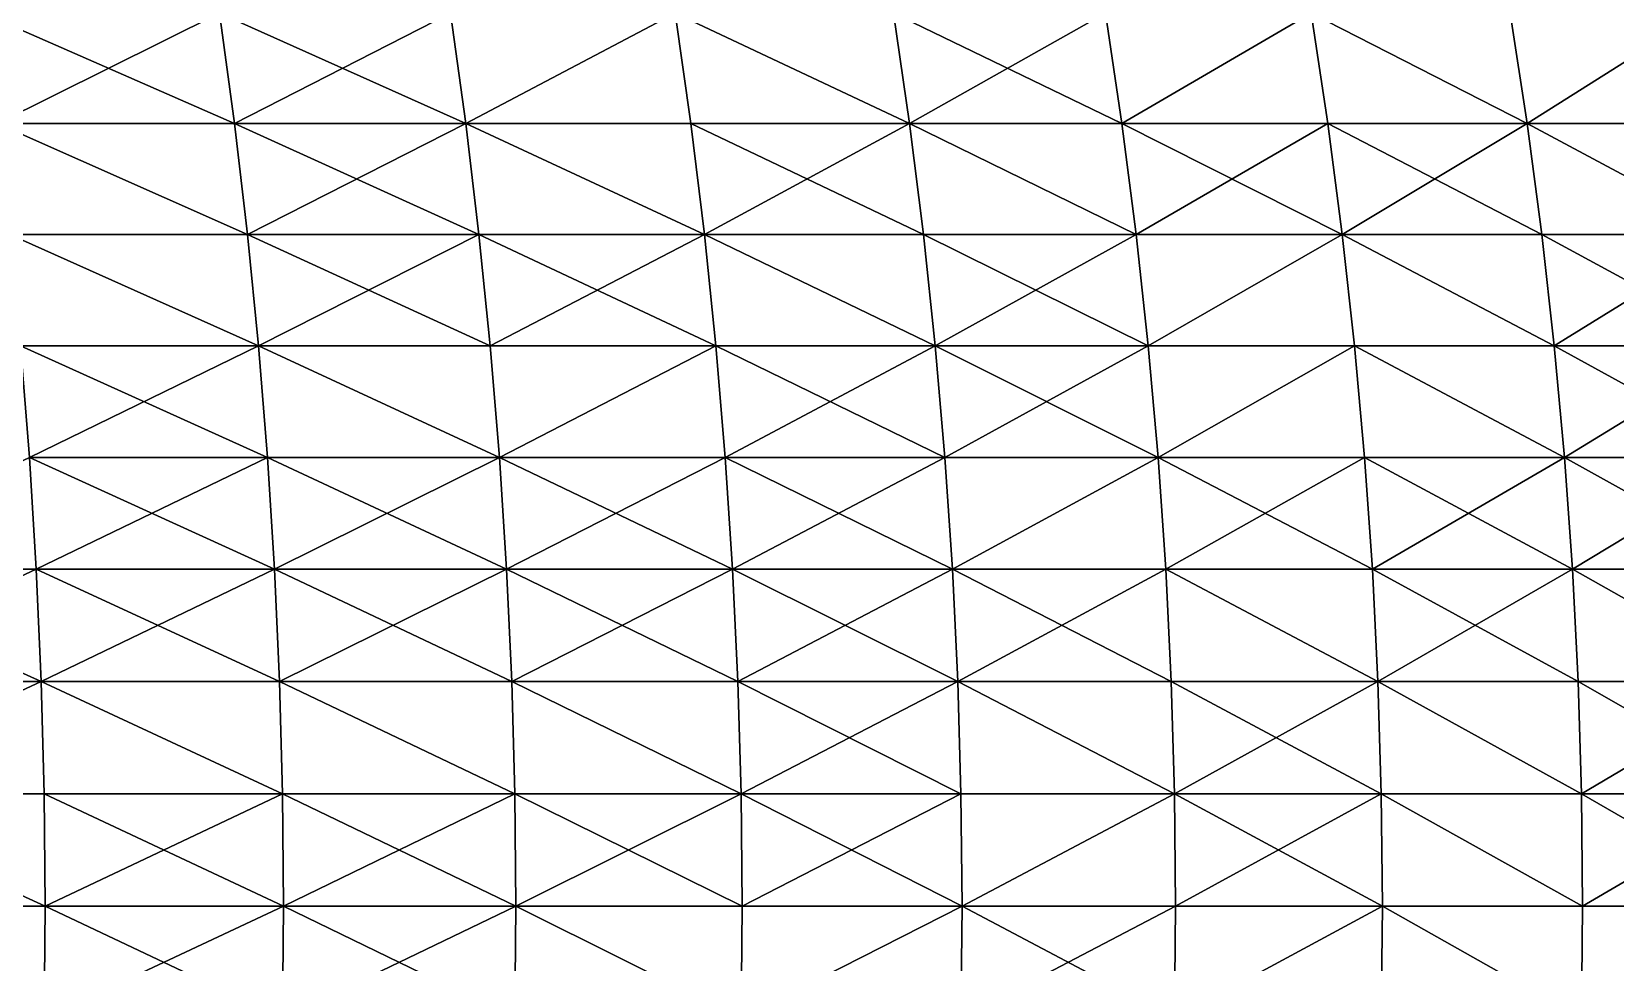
# Model space of a CAD drawing. Header units: millimetres. Extents: x -3250 to 6200, y -3250 to 3250.
# Drawn here: x 5473.4 to 5754.5, y -10 to 155.2 of the extents above; entities that cross this region are included whole.
import ezdxf

# ---------------------------------------------------------------- set-up
doc = ezdxf.new("R2010")
doc.units = ezdxf.units.MM
doc.header["$MEASUREMENT"] = 0
doc.layers.add('MESH_3D', color=2, linetype='CONTINUOUS')

msp = doc.modelspace()

# ---------------------------------------------------------------- linework, layer by layer
at = {"layer": 'MESH_3D'}
for points in [[(5464.69, 158.52, 1093.27), (5509.38, 138.92, 1132.72), (5467.28, 138.92, 1090.62)], [(5464.69, 158.52, 1093.27), (5506.73, 158.52, 1135.31), (5509.38, 138.92, 1132.72)], [(5506.73, 158.52, 25564.69), (5464.69, 158.52, 25606.73), (5467.28, 138.92, 25609.38)], [(5506.73, 158.52, 25564.69), (5467.28, 138.92, 25609.38), (5509.38, 138.92, 25567.28)], [(5506.73, 158.52, 1135.31), (5550.42, 138.92, 1175.85), (5509.38, 138.92, 1132.72)], [(5506.73, 158.52, 1135.31), (5547.7, 158.52, 1178.37), (5550.42, 138.92, 1175.85)], [(5547.7, 158.52, 25521.63), (5506.73, 158.52, 25564.69), (5509.38, 138.92, 25567.28)], [(5547.7, 158.52, 25521.63), (5509.38, 138.92, 25567.28), (5550.42, 138.92, 25524.15)], [(5547.7, 158.52, 1178.37), (5587.58, 158.52, 1222.45), (5550.42, 138.92, 1175.85)], [(5587.58, 158.52, 25477.55), (5547.7, 158.52, 25521.63), (5550.42, 138.92, 25524.15)], [(5550.42, 138.92, 1175.85), (5587.58, 158.52, 1222.45), (5590.36, 138.92, 1220)], [(5587.58, 158.52, 25477.55), (5550.42, 138.92, 25524.15), (5590.36, 138.92, 25480)], [(5587.58, 158.52, 1222.45), (5626.36, 158.52, 1267.51), (5629.2, 138.92, 1265.12)], [(5587.58, 158.52, 1222.45), (5629.2, 138.92, 1265.12), (5590.36, 138.92, 1220)], [(5629.2, 138.92, 25434.88), (5587.58, 158.52, 25477.55), (5590.36, 138.92, 25480)], [(5626.36, 158.52, 25432.49), (5587.58, 158.52, 25477.55), (5629.2, 138.92, 25434.88)], [(5626.36, 158.52, 1267.51), (5663.99, 158.52, 1313.51), (5666.89, 138.92, 1311.2)], [(5626.36, 158.52, 1267.51), (5666.89, 138.92, 1311.2), (5629.2, 138.92, 1265.12)], [(5663.99, 158.52, 25386.49), (5626.36, 158.52, 25432.49), (5629.2, 138.92, 25434.88)], [(5663.99, 158.52, 25386.49), (5629.2, 138.92, 25434.88), (5666.89, 138.92, 25388.8)], [(5663.99, 158.52, 1313.51), (5700.47, 158.52, 1360.45), (5666.89, 138.92, 1311.2)], [(5700.47, 158.52, 25339.55), (5663.99, 158.52, 25386.49), (5666.89, 138.92, 25388.8)], [(5666.89, 138.92, 1311.2), (5700.47, 158.52, 1360.45), (5703.43, 138.92, 1358.21)], [(5700.47, 158.52, 25339.55), (5666.89, 138.92, 25388.8), (5703.43, 138.92, 25341.79)], [(5700.47, 158.52, 1360.45), (5738.78, 138.92, 1406.11), (5703.43, 138.92, 1358.21)], [(5700.47, 158.52, 1360.45), (5735.77, 158.52, 1408.27), (5738.78, 138.92, 1406.11)], [(5738.78, 138.92, 25293.89), (5700.47, 158.52, 25339.55), (5703.43, 138.92, 25341.79)], [(5735.77, 158.52, 25291.73), (5700.47, 158.52, 25339.55), (5738.78, 138.92, 25293.89)], [(5735.77, 158.52, 1408.27), (5769.87, 158.52, 1456.97), (5738.78, 138.92, 1406.11)], [(5769.87, 158.52, 25243.03), (5735.77, 158.52, 25291.73), (5738.78, 138.92, 25293.89)], [(5738.78, 138.92, 1406.11), (5769.87, 158.52, 1456.97), (5772.93, 138.92, 1454.88)], [(5769.87, 158.52, 25243.03), (5738.78, 138.92, 25293.89), (5772.93, 138.92, 25245.12)], [(5467.28, 138.92, 1090.62), (5511.68, 119.23, 1130.47), (5469.53, 119.23, 1088.32)], [(5467.28, 138.92, 1090.62), (5509.38, 138.92, 1132.72), (5511.68, 119.23, 1130.47)], [(5511.68, 119.23, 25569.53), (5467.28, 138.92, 25609.38), (5469.53, 119.23, 25611.68)], [(5509.38, 138.92, 25567.28), (5467.28, 138.92, 25609.38), (5511.68, 119.23, 25569.53)], [(5509.38, 138.92, 1132.72), (5552.77, 119.23, 1173.66), (5511.68, 119.23, 1130.47)], [(5509.38, 138.92, 1132.72), (5550.42, 138.92, 1175.85), (5552.77, 119.23, 1173.66)], [(5550.42, 138.92, 25524.15), (5509.38, 138.92, 25567.28), (5511.68, 119.23, 25569.53)], [(5550.42, 138.92, 25524.15), (5511.68, 119.23, 25569.53), (5552.77, 119.23, 25526.34)], [(5550.42, 138.92, 1175.85), (5590.36, 138.92, 1220), (5592.78, 119.23, 1217.87)], [(5550.42, 138.92, 1175.85), (5592.78, 119.23, 1217.87), (5552.77, 119.23, 1173.66)], [(5592.78, 119.23, 25482.13), (5550.42, 138.92, 25524.15), (5552.77, 119.23, 25526.34)], [(5590.36, 138.92, 25480), (5550.42, 138.92, 25524.15), (5592.78, 119.23, 25482.13)], [(5590.36, 138.92, 1220), (5629.2, 138.92, 1265.12), (5631.66, 119.23, 1263.05)], [(5590.36, 138.92, 1220), (5631.66, 119.23, 1263.05), (5592.78, 119.23, 1217.87)], [(5629.2, 138.92, 25434.88), (5590.36, 138.92, 25480), (5592.78, 119.23, 25482.13)], [(5629.2, 138.92, 25434.88), (5592.78, 119.23, 25482.13), (5631.66, 119.23, 25436.95)], [(5629.2, 138.92, 1265.12), (5669.41, 119.23, 1309.2), (5631.66, 119.23, 1263.05)], [(5629.2, 138.92, 1265.12), (5666.89, 138.92, 1311.2), (5669.41, 119.23, 1309.2)], [(5669.41, 119.23, 25390.8), (5629.2, 138.92, 25434.88), (5631.66, 119.23, 25436.95)], [(5666.89, 138.92, 25388.8), (5629.2, 138.92, 25434.88), (5669.41, 119.23, 25390.8)], [(5666.89, 138.92, 1311.2), (5706, 119.23, 1356.26), (5669.41, 119.23, 1309.2)], [(5666.89, 138.92, 1311.2), (5703.43, 138.92, 1358.21), (5706, 119.23, 1356.26)], [(5703.43, 138.92, 25341.79), (5666.89, 138.92, 25388.8), (5669.41, 119.23, 25390.8)], [(5703.43, 138.92, 25341.79), (5669.41, 119.23, 25390.8), (5706, 119.23, 25343.74)], [(5703.43, 138.92, 1358.21), (5738.78, 138.92, 1406.11), (5741.4, 119.23, 1404.23)], [(5703.43, 138.92, 1358.21), (5741.4, 119.23, 1404.23), (5706, 119.23, 1356.26)], [(5738.78, 138.92, 25293.89), (5703.43, 138.92, 25341.79), (5706, 119.23, 25343.74)], [(5738.78, 138.92, 25293.89), (5706, 119.23, 25343.74), (5741.4, 119.23, 25295.77)], [(5738.78, 138.92, 1406.11), (5775.59, 119.23, 1453.07), (5741.4, 119.23, 1404.23)], [(5738.78, 138.92, 1406.11), (5772.93, 138.92, 1454.88), (5775.59, 119.23, 1453.07)], [(5775.59, 119.23, 25246.93), (5738.78, 138.92, 25293.89), (5741.4, 119.23, 25295.77)], [(5772.93, 138.92, 25245.12), (5738.78, 138.92, 25293.89), (5775.59, 119.23, 25246.93)], [(5469.53, 119.23, 1088.32), (5511.68, 119.23, 1130.47), (5513.64, 99.47, 1128.57)], [(5469.53, 119.23, 1088.32), (5513.64, 99.47, 1128.57), (5471.43, 99.47, 1086.36)], [(5513.64, 99.47, 25571.43), (5469.53, 119.23, 25611.68), (5471.43, 99.47, 25613.64)], [(5511.68, 119.23, 25569.53), (5469.53, 119.23, 25611.68), (5513.64, 99.47, 25571.43)], [(5511.68, 119.23, 1130.47), (5554.77, 99.47, 1171.81), (5513.64, 99.47, 1128.57)], [(5511.68, 119.23, 1130.47), (5552.77, 119.23, 1173.66), (5554.77, 99.47, 1171.81)], [(5552.77, 119.23, 25526.34), (5511.68, 119.23, 25569.53), (5513.64, 99.47, 25571.43)], [(5552.77, 119.23, 25526.34), (5513.64, 99.47, 25571.43), (5554.77, 99.47, 25528.19)], [(5552.77, 119.23, 1173.66), (5592.78, 119.23, 1217.87), (5594.82, 99.47, 1216.06)], [(5552.77, 119.23, 1173.66), (5594.82, 99.47, 1216.06), (5554.77, 99.47, 1171.81)], [(5592.78, 119.23, 25482.13), (5552.77, 119.23, 25526.34), (5554.77, 99.47, 25528.19)], [(5592.78, 119.23, 25482.13), (5554.77, 99.47, 25528.19), (5594.82, 99.47, 25483.94)], [(5592.78, 119.23, 1217.87), (5631.66, 119.23, 1263.05), (5633.75, 99.47, 1261.3)], [(5592.78, 119.23, 1217.87), (5633.75, 99.47, 1261.3), (5594.82, 99.47, 1216.06)], [(5633.75, 99.47, 25438.7), (5592.78, 119.23, 25482.13), (5594.82, 99.47, 25483.94)], [(5631.66, 119.23, 25436.95), (5592.78, 119.23, 25482.13), (5633.75, 99.47, 25438.7)], [(5631.66, 119.23, 1263.05), (5671.54, 99.47, 1307.5), (5633.75, 99.47, 1261.3)], [(5631.66, 119.23, 1263.05), (5669.41, 119.23, 1309.2), (5671.54, 99.47, 1307.5)], [(5669.41, 119.23, 25390.8), (5631.66, 119.23, 25436.95), (5633.75, 99.47, 25438.7)], [(5669.41, 119.23, 25390.8), (5633.75, 99.47, 25438.7), (5671.54, 99.47, 25392.5)], [(5669.41, 119.23, 1309.2), (5706, 119.23, 1356.26), (5671.54, 99.47, 1307.5)], [(5706, 119.23, 25343.74), (5669.41, 119.23, 25390.8), (5671.54, 99.47, 25392.5)], [(5671.54, 99.47, 1307.5), (5706, 119.23, 1356.26), (5708.17, 99.47, 1354.62)], [(5706, 119.23, 25343.74), (5671.54, 99.47, 25392.5), (5708.17, 99.47, 25345.38)], [(5706, 119.23, 1356.26), (5741.4, 119.23, 1404.23), (5743.61, 99.47, 1402.64)], [(5706, 119.23, 1356.26), (5743.61, 99.47, 1402.64), (5708.17, 99.47, 1354.62)], [(5743.61, 99.47, 25297.36), (5706, 119.23, 25343.74), (5708.17, 99.47, 25345.38)], [(5741.4, 119.23, 25295.77), (5706, 119.23, 25343.74), (5743.61, 99.47, 25297.36)], [(5741.4, 119.23, 1404.23), (5777.84, 99.47, 1451.53), (5743.61, 99.47, 1402.64)], [(5741.4, 119.23, 1404.23), (5775.59, 119.23, 1453.07), (5777.84, 99.47, 1451.53)], [(5775.59, 119.23, 25246.93), (5741.4, 119.23, 25295.77), (5743.61, 99.47, 25297.36)], [(5775.59, 119.23, 25246.93), (5743.61, 99.47, 25297.36), (5777.84, 99.47, 25248.47)], [(5471.43, 99.47, 1086.36), (5513.64, 99.47, 1128.57), (5515.23, 79.65, 1127.01)], [(5471.43, 99.47, 1086.36), (5515.23, 79.65, 1127.01), (5472.99, 79.65, 1084.77)], [(5513.64, 99.47, 25571.43), (5471.43, 99.47, 25613.64), (5472.99, 79.65, 25615.23)], [(5513.64, 99.47, 25571.43), (5472.99, 79.65, 25615.23), (5515.23, 79.65, 25572.99)], [(5513.64, 99.47, 1128.57), (5556.41, 79.65, 1170.29), (5515.23, 79.65, 1127.01)], [(5513.64, 99.47, 1128.57), (5554.77, 99.47, 1171.81), (5556.41, 79.65, 1170.29)], [(5556.41, 79.65, 25529.71), (5513.64, 99.47, 25571.43), (5515.23, 79.65, 25572.99)], [(5554.77, 99.47, 25528.19), (5513.64, 99.47, 25571.43), (5556.41, 79.65, 25529.71)], [(5554.77, 99.47, 1171.81), (5594.82, 99.47, 1216.06), (5556.41, 79.65, 1170.29)], [(5594.82, 99.47, 25483.94), (5554.77, 99.47, 25528.19), (5556.41, 79.65, 25529.71)], [(5556.41, 79.65, 1170.29), (5594.82, 99.47, 1216.06), (5596.49, 79.65, 1214.58)], [(5594.82, 99.47, 25483.94), (5556.41, 79.65, 25529.71), (5596.49, 79.65, 25485.42)], [(5594.82, 99.47, 1216.06), (5635.46, 79.65, 1259.87), (5596.49, 79.65, 1214.58)], [(5594.82, 99.47, 1216.06), (5633.75, 99.47, 1261.3), (5635.46, 79.65, 1259.87)], [(5633.75, 99.47, 25438.7), (5594.82, 99.47, 25483.94), (5596.49, 79.65, 25485.42)], [(5633.75, 99.47, 25438.7), (5596.49, 79.65, 25485.42), (5635.46, 79.65, 25440.13)], [(5633.75, 99.47, 1261.3), (5671.54, 99.47, 1307.5), (5673.29, 79.65, 1306.1)], [(5633.75, 99.47, 1261.3), (5673.29, 79.65, 1306.1), (5635.46, 79.65, 1259.87)], [(5671.54, 99.47, 25392.5), (5633.75, 99.47, 25438.7), (5635.46, 79.65, 25440.13)], [(5671.54, 99.47, 25392.5), (5635.46, 79.65, 25440.13), (5673.29, 79.65, 25393.9)], [(5671.54, 99.47, 1307.5), (5708.17, 99.47, 1354.62), (5673.29, 79.65, 1306.1)], [(5708.17, 99.47, 25345.38), (5671.54, 99.47, 25392.5), (5673.29, 79.65, 25393.9)], [(5673.29, 79.65, 1306.1), (5708.17, 99.47, 1354.62), (5709.95, 79.65, 1353.27)], [(5708.17, 99.47, 25345.38), (5673.29, 79.65, 25393.9), (5709.95, 79.65, 25346.73)], [(5708.17, 99.47, 1354.62), (5745.42, 79.65, 1401.34), (5709.95, 79.65, 1353.27)], [(5708.17, 99.47, 1354.62), (5743.61, 99.47, 1402.64), (5745.42, 79.65, 1401.34)], [(5745.42, 79.65, 25298.66), (5708.17, 99.47, 25345.38), (5709.95, 79.65, 25346.73)], [(5743.61, 99.47, 25297.36), (5708.17, 99.47, 25345.38), (5745.42, 79.65, 25298.66)], [(5743.61, 99.47, 1402.64), (5779.69, 79.65, 1450.27), (5745.42, 79.65, 1401.34)], [(5743.61, 99.47, 1402.64), (5777.84, 99.47, 1451.53), (5779.69, 79.65, 1450.27)], [(5777.84, 99.47, 25248.47), (5743.61, 99.47, 25297.36), (5745.42, 79.65, 25298.66)], [(5777.84, 99.47, 25248.47), (5745.42, 79.65, 25298.66), (5779.69, 79.65, 25249.73)], [(5430.89, 59.78, 1042.32), (5472.99, 79.65, 1084.77), (5474.21, 59.78, 1083.52)], [(5472.99, 79.65, 25615.23), (5430.89, 59.78, 25657.68), (5474.21, 59.78, 25616.48)], [(5472.99, 79.65, 1084.77), (5516.48, 59.78, 1125.79), (5474.21, 59.78, 1083.52)], [(5472.99, 79.65, 1084.77), (5515.23, 79.65, 1127.01), (5516.48, 59.78, 1125.79)], [(5515.23, 79.65, 25572.99), (5472.99, 79.65, 25615.23), (5474.21, 59.78, 25616.48)], [(5515.23, 79.65, 25572.99), (5474.21, 59.78, 25616.48), (5516.48, 59.78, 25574.21)], [(5515.23, 79.65, 1127.01), (5557.68, 59.78, 1169.11), (5516.48, 59.78, 1125.79)], [(5515.23, 79.65, 1127.01), (5556.41, 79.65, 1170.29), (5557.68, 59.78, 1169.11)], [(5556.41, 79.65, 25529.71), (5515.23, 79.65, 25572.99), (5516.48, 59.78, 25574.21)], [(5556.41, 79.65, 25529.71), (5516.48, 59.78, 25574.21), (5557.68, 59.78, 25530.89)], [(5556.41, 79.65, 1170.29), (5596.49, 79.65, 1214.58), (5557.68, 59.78, 1169.11)], [(5597.8, 59.78, 25486.57), (5556.41, 79.65, 25529.71), (5557.68, 59.78, 25530.89)], [(5596.49, 79.65, 25485.42), (5556.41, 79.65, 25529.71), (5597.8, 59.78, 25486.57)], [(5557.68, 59.78, 1169.11), (5596.49, 79.65, 1214.58), (5597.8, 59.78, 1213.43)], [(5596.49, 79.65, 1214.58), (5635.46, 79.65, 1259.87), (5636.79, 59.78, 1258.75)], [(5596.49, 79.65, 1214.58), (5636.79, 59.78, 1258.75), (5597.8, 59.78, 1213.43)], [(5635.46, 79.65, 25440.13), (5596.49, 79.65, 25485.42), (5597.8, 59.78, 25486.57)], [(5635.46, 79.65, 25440.13), (5597.8, 59.78, 25486.57), (5636.79, 59.78, 25441.25)], [(5635.46, 79.65, 1259.87), (5673.29, 79.65, 1306.1), (5636.79, 59.78, 1258.75)], [(5673.29, 79.65, 25393.9), (5635.46, 79.65, 25440.13), (5636.79, 59.78, 25441.25)], [(5636.79, 59.78, 1258.75), (5673.29, 79.65, 1306.1), (5674.65, 59.78, 1305.02)], [(5673.29, 79.65, 25393.9), (5636.79, 59.78, 25441.25), (5674.65, 59.78, 25394.98)], [(5673.29, 79.65, 1306.1), (5711.33, 59.78, 1352.22), (5674.65, 59.78, 1305.02)], [(5673.29, 79.65, 1306.1), (5709.95, 79.65, 1353.27), (5711.33, 59.78, 1352.22)], [(5709.95, 79.65, 25346.73), (5673.29, 79.65, 25393.9), (5674.65, 59.78, 25394.98)], [(5709.95, 79.65, 25346.73), (5674.65, 59.78, 25394.98), (5711.33, 59.78, 25347.78)], [(5709.95, 79.65, 1353.27), (5745.42, 79.65, 1401.34), (5746.83, 59.78, 1400.32)], [(5709.95, 79.65, 1353.27), (5746.83, 59.78, 1400.32), (5711.33, 59.78, 1352.22)], [(5745.42, 79.65, 25298.66), (5709.95, 79.65, 25346.73), (5711.33, 59.78, 25347.78)], [(5745.42, 79.65, 25298.66), (5711.33, 59.78, 25347.78), (5746.83, 59.78, 25299.68)], [(5745.42, 79.65, 1401.34), (5781.12, 59.78, 1449.29), (5746.83, 59.78, 1400.32)], [(5745.42, 79.65, 1401.34), (5779.69, 79.65, 1450.27), (5781.12, 59.78, 1449.29)], [(5779.69, 79.65, 25249.73), (5745.42, 79.65, 25298.66), (5746.83, 59.78, 25299.68)], [(5779.69, 79.65, 25249.73), (5746.83, 59.78, 25299.68), (5781.12, 59.78, 25250.71)], [(5430.89, 59.78, 1042.32), (5474.21, 59.78, 1083.52), (5431.74, 39.88, 1041.4)], [(5475.07, 39.88, 25617.37), (5430.89, 59.78, 25657.68), (5431.74, 39.88, 25658.6)], [(5474.21, 59.78, 25616.48), (5430.89, 59.78, 25657.68), (5475.07, 39.88, 25617.37)], [(5431.74, 39.88, 1041.4), (5474.21, 59.78, 1083.52), (5475.07, 39.88, 1082.63)], [(5474.21, 59.78, 1083.52), (5516.48, 59.78, 1125.79), (5517.37, 39.88, 1124.93)], [(5474.21, 59.78, 1083.52), (5517.37, 39.88, 1124.93), (5475.07, 39.88, 1082.63)], [(5516.48, 59.78, 25574.21), (5474.21, 59.78, 25616.48), (5475.07, 39.88, 25617.37)], [(5516.48, 59.78, 25574.21), (5475.07, 39.88, 25617.37), (5517.37, 39.88, 25575.07)], [(5516.48, 59.78, 1125.79), (5557.68, 59.78, 1169.11), (5517.37, 39.88, 1124.93)], [(5558.6, 39.88, 25531.74), (5516.48, 59.78, 25574.21), (5517.37, 39.88, 25575.07)], [(5557.68, 59.78, 25530.89), (5516.48, 59.78, 25574.21), (5558.6, 39.88, 25531.74)], [(5517.37, 39.88, 1124.93), (5557.68, 59.78, 1169.11), (5558.6, 39.88, 1168.26)], [(5557.68, 59.78, 1169.11), (5598.73, 39.88, 1212.61), (5558.6, 39.88, 1168.26)], [(5557.68, 59.78, 1169.11), (5597.8, 59.78, 1213.43), (5598.73, 39.88, 1212.61)], [(5597.8, 59.78, 25486.57), (5557.68, 59.78, 25530.89), (5558.6, 39.88, 25531.74)], [(5597.8, 59.78, 25486.57), (5558.6, 39.88, 25531.74), (5598.73, 39.88, 25487.39)], [(5597.8, 59.78, 1213.43), (5637.74, 39.88, 1257.95), (5598.73, 39.88, 1212.61)], [(5597.8, 59.78, 1213.43), (5636.79, 59.78, 1258.75), (5637.74, 39.88, 1257.95)], [(5636.79, 59.78, 25441.25), (5597.8, 59.78, 25486.57), (5598.73, 39.88, 25487.39)], [(5636.79, 59.78, 25441.25), (5598.73, 39.88, 25487.39), (5637.74, 39.88, 25442.05)], [(5636.79, 59.78, 1258.75), (5674.65, 59.78, 1305.02), (5675.62, 39.88, 1304.24)], [(5636.79, 59.78, 1258.75), (5675.62, 39.88, 1304.24), (5637.74, 39.88, 1257.95)], [(5674.65, 59.78, 25394.98), (5636.79, 59.78, 25441.25), (5637.74, 39.88, 25442.05)], [(5674.65, 59.78, 25394.98), (5637.74, 39.88, 25442.05), (5675.62, 39.88, 25395.76)], [(5674.65, 59.78, 1305.02), (5711.33, 59.78, 1352.22), (5712.33, 39.88, 1351.47)], [(5674.65, 59.78, 1305.02), (5712.33, 39.88, 1351.47), (5675.62, 39.88, 1304.24)], [(5712.33, 39.88, 25348.53), (5674.65, 59.78, 25394.98), (5675.62, 39.88, 25395.76)], [(5711.33, 59.78, 25347.78), (5674.65, 59.78, 25394.98), (5712.33, 39.88, 25348.53)], [(5711.33, 59.78, 1352.22), (5746.83, 59.78, 1400.32), (5747.84, 39.88, 1399.6)], [(5711.33, 59.78, 1352.22), (5747.84, 39.88, 1399.6), (5712.33, 39.88, 1351.47)], [(5746.83, 59.78, 25299.68), (5711.33, 59.78, 25347.78), (5712.33, 39.88, 25348.53)], [(5746.83, 59.78, 25299.68), (5712.33, 39.88, 25348.53), (5747.84, 39.88, 25300.4)], [(5746.83, 59.78, 1400.32), (5782.15, 39.88, 1448.59), (5747.84, 39.88, 1399.6)], [(5746.83, 59.78, 1400.32), (5781.12, 59.78, 1449.29), (5782.15, 39.88, 1448.59)], [(5782.15, 39.88, 25251.41), (5746.83, 59.78, 25299.68), (5747.84, 39.88, 25300.4)], [(5781.12, 59.78, 25250.71), (5746.83, 59.78, 25299.68), (5782.15, 39.88, 25251.41)], [(5431.74, 39.88, 1041.4), (5475.07, 39.88, 1082.63), (5432.25, 19.94, 1040.86)], [(5475.07, 39.88, 25617.37), (5431.74, 39.88, 25658.6), (5432.25, 19.94, 25659.14)], [(5432.25, 19.94, 1040.86), (5475.07, 39.88, 1082.63), (5475.59, 19.94, 1082.1)], [(5475.07, 39.88, 25617.37), (5432.25, 19.94, 25659.14), (5475.59, 19.94, 25617.9)], [(5475.07, 39.88, 1082.63), (5517.37, 39.88, 1124.93), (5517.9, 19.94, 1124.41)], [(5475.07, 39.88, 1082.63), (5517.9, 19.94, 1124.41), (5475.59, 19.94, 1082.1)], [(5517.9, 19.94, 25575.59), (5475.07, 39.88, 25617.37), (5475.59, 19.94, 25617.9)], [(5517.37, 39.88, 25575.07), (5475.07, 39.88, 25617.37), (5517.9, 19.94, 25575.59)], [(5517.37, 39.88, 1124.93), (5558.6, 39.88, 1168.26), (5559.14, 19.94, 1167.75)], [(5517.37, 39.88, 1124.93), (5559.14, 19.94, 1167.75), (5517.9, 19.94, 1124.41)], [(5559.14, 19.94, 25532.25), (5517.37, 39.88, 25575.07), (5517.9, 19.94, 25575.59)], [(5558.6, 39.88, 25531.74), (5517.37, 39.88, 25575.07), (5559.14, 19.94, 25532.25)], [(5558.6, 39.88, 1168.26), (5599.29, 19.94, 1212.12), (5559.14, 19.94, 1167.75)], [(5558.6, 39.88, 1168.26), (5598.73, 39.88, 1212.61), (5599.29, 19.94, 1212.12)], [(5599.29, 19.94, 25487.88), (5558.6, 39.88, 25531.74), (5559.14, 19.94, 25532.25)], [(5598.73, 39.88, 25487.39), (5558.6, 39.88, 25531.74), (5599.29, 19.94, 25487.88)], [(5598.73, 39.88, 1212.61), (5638.32, 19.94, 1257.47), (5599.29, 19.94, 1212.12)], [(5598.73, 39.88, 1212.61), (5637.74, 39.88, 1257.95), (5638.32, 19.94, 1257.47)], [(5637.74, 39.88, 25442.05), (5598.73, 39.88, 25487.39), (5599.29, 19.94, 25487.88)], [(5637.74, 39.88, 25442.05), (5599.29, 19.94, 25487.88), (5638.32, 19.94, 25442.53)], [(5637.74, 39.88, 1257.95), (5676.2, 19.94, 1303.78), (5638.32, 19.94, 1257.47)], [(5637.74, 39.88, 1257.95), (5675.62, 39.88, 1304.24), (5676.2, 19.94, 1303.78)], [(5676.2, 19.94, 25396.22), (5637.74, 39.88, 25442.05), (5638.32, 19.94, 25442.53)], [(5675.62, 39.88, 25395.76), (5637.74, 39.88, 25442.05), (5676.2, 19.94, 25396.22)], [(5675.62, 39.88, 1304.24), (5712.33, 39.88, 1351.47), (5712.92, 19.94, 1351.02)], [(5675.62, 39.88, 1304.24), (5712.92, 19.94, 1351.02), (5676.2, 19.94, 1303.78)], [(5712.33, 39.88, 25348.53), (5675.62, 39.88, 25395.76), (5676.2, 19.94, 25396.22)], [(5712.33, 39.88, 25348.53), (5676.2, 19.94, 25396.22), (5712.92, 19.94, 25348.98)], [(5712.33, 39.88, 1351.47), (5747.84, 39.88, 1399.6), (5748.45, 19.94, 1399.16)], [(5712.33, 39.88, 1351.47), (5748.45, 19.94, 1399.16), (5712.92, 19.94, 1351.02)], [(5748.45, 19.94, 25300.84), (5712.33, 39.88, 25348.53), (5712.92, 19.94, 25348.98)], [(5747.84, 39.88, 25300.4), (5712.33, 39.88, 25348.53), (5748.45, 19.94, 25300.84)], [(5747.84, 39.88, 1399.6), (5782.77, 19.94, 1448.17), (5748.45, 19.94, 1399.16)], [(5747.84, 39.88, 1399.6), (5782.15, 39.88, 1448.59), (5782.77, 19.94, 1448.17)], [(5782.15, 39.88, 25251.41), (5747.84, 39.88, 25300.4), (5748.45, 19.94, 25300.84)], [(5782.15, 39.88, 25251.41), (5748.45, 19.94, 25300.84), (5782.77, 19.94, 25251.83)], [(5432.25, 19.94, 1040.86), (5475.77, 0, 1081.92), (5432.41, 0, 1040.68)], [(5432.25, 19.94, 1040.86), (5475.59, 19.94, 1082.1), (5475.77, 0, 1081.92)], [(5475.77, 0, 25618.08), (5432.25, 19.94, 25659.14), (5432.41, 0, 25659.32)], [(5475.59, 19.94, 25617.9), (5432.25, 19.94, 25659.14), (5475.77, 0, 25618.08)], [(5475.59, 19.94, 1082.1), (5517.9, 19.94, 1124.41), (5518.08, 0, 1124.23)], [(5475.59, 19.94, 1082.1), (5518.08, 0, 1124.23), (5475.77, 0, 1081.92)], [(5517.9, 19.94, 25575.59), (5475.59, 19.94, 25617.9), (5475.77, 0, 25618.08)], [(5517.9, 19.94, 25575.59), (5475.77, 0, 25618.08), (5518.08, 0, 25575.77)], [(5517.9, 19.94, 1124.41), (5559.14, 19.94, 1167.75), (5518.08, 0, 1124.23)], [(5559.32, 0, 25532.41), (5517.9, 19.94, 25575.59), (5518.08, 0, 25575.77)], [(5559.14, 19.94, 25532.25), (5517.9, 19.94, 25575.59), (5559.32, 0, 25532.41)], [(5559.14, 19.94, 1167.75), (5559.32, 0, 1167.59), (5518.08, 0, 1124.23)], [(5559.14, 19.94, 1167.75), (5599.29, 19.94, 1212.12), (5599.47, 0, 1211.95)], [(5559.14, 19.94, 1167.75), (5599.47, 0, 1211.95), (5559.32, 0, 1167.59)], [(5599.29, 19.94, 25487.88), (5559.14, 19.94, 25532.25), (5559.32, 0, 25532.41)], [(5599.29, 19.94, 25487.88), (5559.32, 0, 25532.41), (5599.47, 0, 25488.05)], [(5599.29, 19.94, 1212.12), (5638.32, 19.94, 1257.47), (5638.51, 0, 1257.31)], [(5599.29, 19.94, 1212.12), (5638.51, 0, 1257.31), (5599.47, 0, 1211.95)], [(5638.32, 19.94, 25442.53), (5599.29, 19.94, 25487.88), (5599.47, 0, 25488.05)], [(5638.32, 19.94, 25442.53), (5599.47, 0, 25488.05), (5638.51, 0, 25442.69)], [(5638.32, 19.94, 1257.47), (5676.2, 19.94, 1303.78), (5638.51, 0, 1257.31)], [(5676.2, 19.94, 25396.22), (5638.32, 19.94, 25442.53), (5638.51, 0, 25442.69)], [(5676.2, 19.94, 1303.78), (5676.4, 0, 1303.62), (5638.51, 0, 1257.31)], [(5676.2, 19.94, 25396.22), (5638.51, 0, 25442.69), (5676.4, 0, 25396.38)], [(5676.2, 19.94, 1303.78), (5713.12, 0, 1350.87), (5676.4, 0, 1303.62)], [(5676.2, 19.94, 1303.78), (5712.92, 19.94, 1351.02), (5713.12, 0, 1350.87)], [(5712.92, 19.94, 25348.98), (5676.2, 19.94, 25396.22), (5676.4, 0, 25396.38)], [(5712.92, 19.94, 25348.98), (5676.4, 0, 25396.38), (5713.12, 0, 25349.13)], [(5712.92, 19.94, 1351.02), (5748.65, 0, 1399.02), (5713.12, 0, 1350.87)], [(5712.92, 19.94, 1351.02), (5748.45, 19.94, 1399.16), (5748.65, 0, 1399.02)], [(5748.65, 0, 25300.98), (5712.92, 19.94, 25348.98), (5713.12, 0, 25349.13)], [(5748.45, 19.94, 25300.84), (5712.92, 19.94, 25348.98), (5748.65, 0, 25300.98)], [(5748.45, 19.94, 1399.16), (5782.97, 0, 1448.03), (5748.65, 0, 1399.02)], [(5748.45, 19.94, 1399.16), (5782.77, 19.94, 1448.17), (5782.97, 0, 1448.03)], [(5782.77, 19.94, 25251.83), (5748.45, 19.94, 25300.84), (5748.65, 0, 25300.98)], [(5782.77, 19.94, 25251.83), (5748.65, 0, 25300.98), (5782.97, 0, 25251.97)], [(5432.25, -19.94, 1040.86), (5432.41, 0, 1040.68), (5475.59, -19.94, 1082.1)], [(5475.59, -19.94, 25617.9), (5432.41, 0, 25659.32), (5432.25, -19.94, 25659.14)], [(5475.59, -19.94, 1082.1), (5432.41, 0, 1040.68), (5475.77, 0, 1081.92)], [(5475.77, 0, 25618.08), (5432.41, 0, 25659.32), (5475.59, -19.94, 25617.9)], [(5475.59, -19.94, 1082.1), (5475.77, 0, 1081.92), (5517.9, -19.94, 1124.41)], [(5518.08, 0, 25575.77), (5475.59, -19.94, 25617.9), (5517.9, -19.94, 25575.59)], [(5518.08, 0, 25575.77), (5475.77, 0, 25618.08), (5475.59, -19.94, 25617.9)], [(5517.9, -19.94, 1124.41), (5475.77, 0, 1081.92), (5518.08, 0, 1124.23)], [(5517.9, -19.94, 1124.41), (5518.08, 0, 1124.23), (5559.32, 0, 1167.59)], [(5517.9, -19.94, 1124.41), (5559.32, 0, 1167.59), (5559.14, -19.94, 1167.75)], [(5559.14, -19.94, 25532.25), (5518.08, 0, 25575.77), (5517.9, -19.94, 25575.59)], [(5559.32, 0, 25532.41), (5518.08, 0, 25575.77), (5559.14, -19.94, 25532.25)], [(5559.14, -19.94, 1167.75), (5559.32, 0, 1167.59), (5599.29, -19.94, 1212.12)], [(5599.29, -19.94, 25487.88), (5559.32, 0, 25532.41), (5559.14, -19.94, 25532.25)], [(5599.29, -19.94, 1212.12), (5559.32, 0, 1167.59), (5599.47, 0, 1211.95)], [(5599.47, 0, 25488.05), (5559.32, 0, 25532.41), (5599.29, -19.94, 25487.88)], [(5599.29, -19.94, 1212.12), (5599.47, 0, 1211.95), (5638.51, 0, 1257.31)], [(5599.29, -19.94, 1212.12), (5638.51, 0, 1257.31), (5638.32, -19.94, 1257.47)], [(5638.51, 0, 25442.69), (5599.29, -19.94, 25487.88), (5638.32, -19.94, 25442.53)], [(5638.51, 0, 25442.69), (5599.47, 0, 25488.05), (5599.29, -19.94, 25487.88)], [(5638.32, -19.94, 1257.47), (5638.51, 0, 1257.31), (5676.2, -19.94, 1303.78)], [(5676.4, 0, 25396.38), (5638.32, -19.94, 25442.53), (5676.2, -19.94, 25396.22)], [(5676.4, 0, 25396.38), (5638.51, 0, 25442.69), (5638.32, -19.94, 25442.53)], [(5676.2, -19.94, 1303.78), (5638.51, 0, 1257.31), (5676.4, 0, 1303.62)], [(5676.2, -19.94, 1303.78), (5676.4, 0, 1303.62), (5713.12, 0, 1350.87)], [(5676.2, -19.94, 1303.78), (5713.12, 0, 1350.87), (5712.92, -19.94, 1351.02)], [(5713.12, 0, 25349.13), (5676.2, -19.94, 25396.22), (5712.92, -19.94, 25348.98)], [(5713.12, 0, 25349.13), (5676.4, 0, 25396.38), (5676.2, -19.94, 25396.22)], [(5712.92, -19.94, 1351.02), (5713.12, 0, 1350.87), (5748.45, -19.94, 1399.16)], [(5748.45, -19.94, 25300.84), (5713.12, 0, 25349.13), (5712.92, -19.94, 25348.98)], [(5748.45, -19.94, 1399.16), (5713.12, 0, 1350.87), (5748.65, 0, 1399.02)], [(5748.65, 0, 25300.98), (5713.12, 0, 25349.13), (5748.45, -19.94, 25300.84)], [(5748.45, -19.94, 1399.16), (5748.65, 0, 1399.02), (5782.97, 0, 1448.03)], [(5748.45, -19.94, 1399.16), (5782.97, 0, 1448.03), (5782.77, -19.94, 1448.17)], [(5782.97, 0, 25251.97), (5748.65, 0, 25300.98), (5748.45, -19.94, 25300.84)], [(5782.97, 0, 25251.97), (5748.45, -19.94, 25300.84), (5782.77, -19.94, 25251.83)]]:
    msp.add_3dface(points, dxfattribs=at)

doc.saveas('drawing.dxf')
